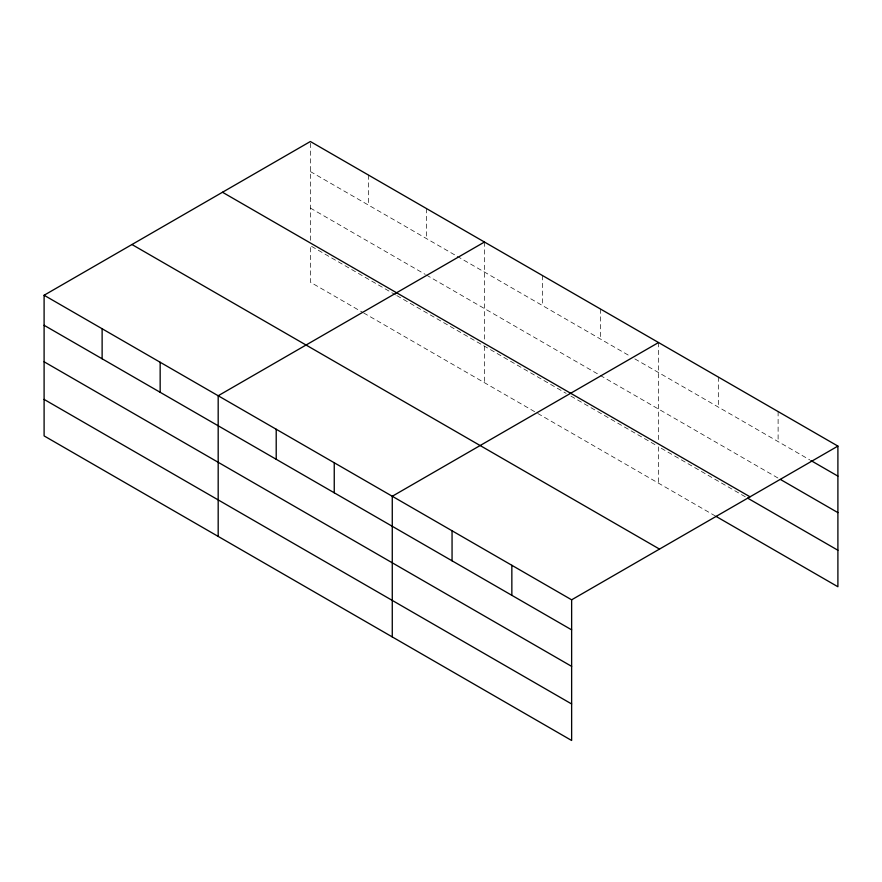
<?xml version="1.0" encoding="UTF-8"?>
<svg xmlns="http://www.w3.org/2000/svg" width="882" height="882" viewBox="0 0 882 882"><rect width="100%" height="100%" fill="white"/><g stroke="black" fill="none" stroke-linecap="round" stroke-linejoin="round"><path stroke-width="0.66" stroke-dasharray="4.41 3.31" d="M310.365 240.301L310.365 141.517M310.365 171.549L456.027 255.648M457.218 256.331L630.112 356.163M634.853 358.897L809.764 459.875M310.365 208.064L425.245 274.379M426.425 275.063L778.111 478.11M395.632 294.908L310.365 245.67L310.365 282.185L362.48 312.261M396.823 295.591L566.167 393.361M570.908 396.095L657.355 446.005M745.29 496.775L658.534 446.689L658.534 483.193M363.66 312.945L536.565 412.776M537.744 413.46L715.986 516.356M778.111 411.574L778.111 441.606M718.323 377.055L718.323 407.087M658.534 342.536L658.534 442.654M600.51 309.031L600.51 339.063M542.485 275.537L542.485 305.558M484.45 242.032L484.45 342.15M484.45 346.185L484.45 382.689M426.425 208.527L426.425 238.559M368.4 175.022L368.4 205.054"/><path stroke-width="1.32" d="M44.1 295.25L571.635 599.815L571.635 740.483L44.1 435.906L44.1 295.25L310.365 141.517L837.9 446.094L837.9 586.751L715.986 516.356M484.45 242.032L218.185 395.753L218.185 536.421M658.534 342.536L392.27 496.268L392.27 636.925M571.635 599.815L837.9 446.094M810.933 460.558L837.9 476.126M780.46 479.466L837.9 512.629M222.496 192.254L750.031 496.82M747.638 498.132L837.9 550.247M131.969 244.523L659.504 549.089M44.1 325.282L571.635 629.847M44.1 361.785L571.635 666.362M44.1 399.403L571.635 703.968M511.847 565.296L511.847 595.328M452.058 530.788L452.058 560.82M334.245 462.763L334.245 492.795M276.209 429.258L276.209 459.29M160.16 362.259L160.16 392.292M102.125 328.754L102.125 358.787"/></g></svg>
